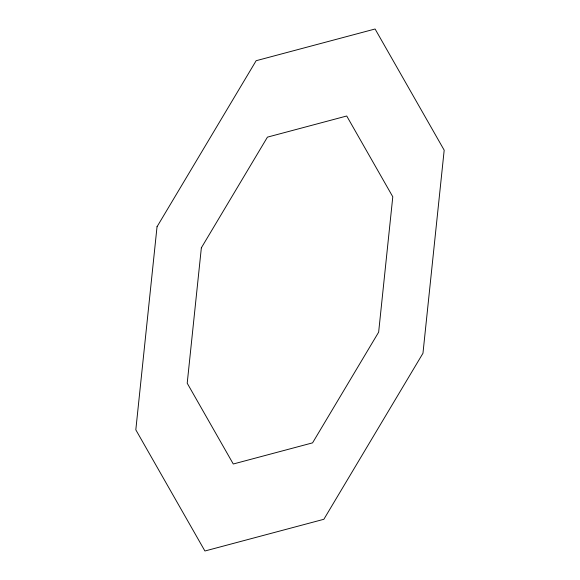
<?xml version="1.0" encoding="UTF-8"?>
<svg xmlns="http://www.w3.org/2000/svg" width="580" height="580" viewBox="0 0 580 580"><rect width="100%" height="100%" fill="white"/><g stroke="black" fill="none" stroke-linecap="round" stroke-linejoin="round"><path stroke-width="0.87" d="M157.035 226.737L135.814 429.824L204.914 551L323.857 519.288L422.965 353.263L444.186 150.176L375.086 29L256.142 60.711L157.035 226.737M201.354 247.827L187.21 383.213L233.276 464L312.569 442.859L378.646 332.173L392.79 196.787L346.724 116L267.431 137.141L201.354 247.827"/></g></svg>
